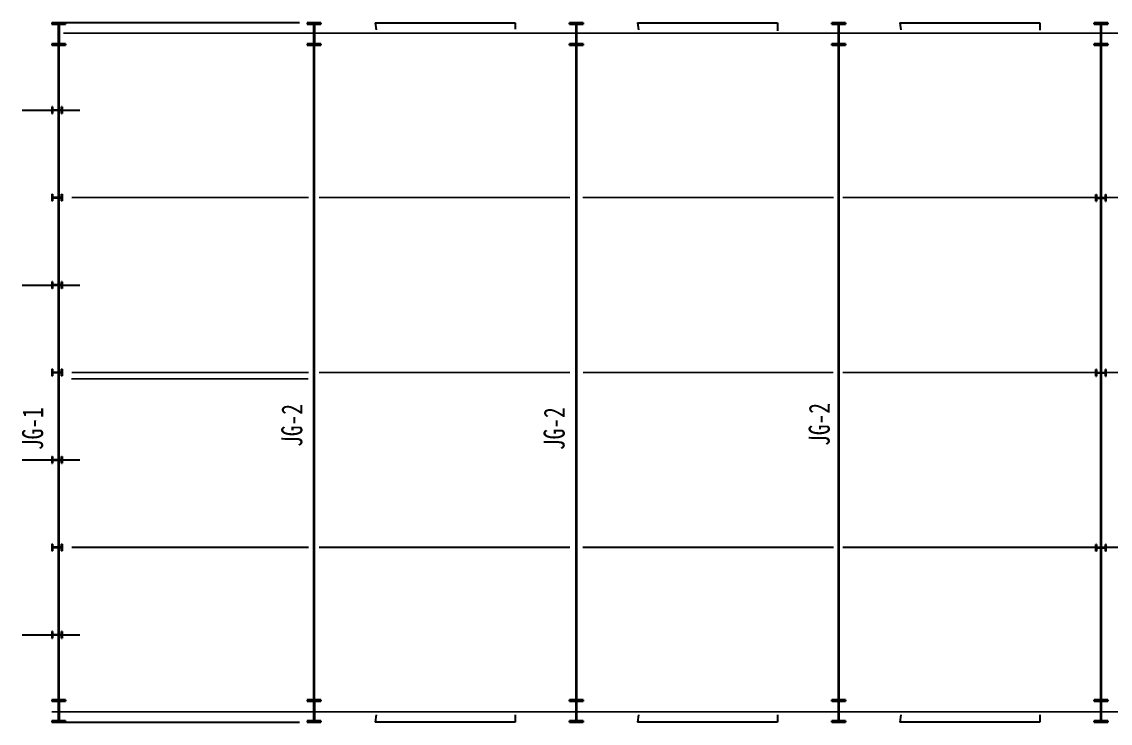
# Model space of a CAD drawing. Header units: inches. Extents: x 185496 to 352137, y 107182 to 179410.
# Drawn here: x 185496 to 216618, y 150395 to 170447 of the extents above; entities that cross this region are included whole.
import ezdxf

# ---------------------------------------------------------------- set-up
doc = ezdxf.new("R2010")
doc.units = ezdxf.units.IN
doc.header["$MEASUREMENT"] = 0
doc.linetypes.add('DHX', pattern=[18.4, 15, -1.5, 0.4, -1.5])
for name, color, linetype in [('CSX', 3, 'Continuous'), ('DHX', 1, 'DHX'), ('DIM', 2, 'Continuous'), ('ZSX', 4, 'Continuous'), ('钢结构', 6, 'Continuous')]:
    doc.layers.add(name, color=color, linetype=linetype)
doc.styles.add('STYLE1', font='', dxfattribs={"width": 0.75})
doc.styles.get('STYLE1').set_extended_font_data('SimSun')

# ---------------------------------------------------------------- blocks, each defined once
blk = doc.blocks.new('生产区')
at = {"layer": 'CSX', "ltscale": 100, "const_width": 0.5, "elevation": 0}
for points in [[(120330.71, 1573.43), (120330.71, 1448.76)], [(120379.38, 1573.43), (120379.38, 1448.76)], [(120429.38, 1573.43), (120429.38, 1448.76)], [(120479.38, 1573.43), (120479.38, 1448.76)], [(120529.38, 1573.43), (120529.38, 1448.76)]]:
    blk.add_lwpolyline(points, dxfattribs=at)
at = {"layer": 'DHX'}
for p, q in [((120323.76, 1561.09, -1257.6), (120334.7, 1561.09, -1257.6)), ((120323.76, 1527.76, -1257.6), (120334.7, 1527.76, -1257.6)), ((120323.76, 1494.43, -1257.6), (120334.7, 1494.43, -1257.6)), ((120323.76, 1461.09, -1257.6), (120334.7, 1461.09, -1257.6))]:
    blk.add_line(p, q, dxfattribs=at)
at = {"layer": 'DIM', "elevation": 0}
for points in [[(120391.05, 1577.76), (120391.21, 1576.37)], [(120391.05, 1577.76), (120417.71, 1577.76)], [(120417.71, 1577.76), (120417.71, 1576.5)], [(120441.05, 1577.76), (120441.21, 1576.37)], [(120441.05, 1577.76), (120467.71, 1577.76)], [(120467.71, 1577.76), (120467.71, 1576.22)], [(120491.05, 1577.76), (120491.21, 1576.37)], [(120491.05, 1577.76), (120517.71, 1577.76)], [(120517.71, 1577.76), (120517.71, 1576.34)], [(120391.22, 1445.85), (120391.05, 1444.43)], [(120417.71, 1444.43), (120391.05, 1444.43)], [(120417.71, 1445.82), (120417.71, 1444.43)], [(120441.22, 1445.85), (120441.05, 1444.43)], [(120467.71, 1444.43), (120441.05, 1444.43)], [(120467.71, 1445.82), (120467.71, 1444.43)], [(120491.22, 1445.85), (120491.05, 1444.43)], [(120517.71, 1444.43), (120491.05, 1444.43)], [(120517.71, 1445.82), (120517.71, 1444.43)]]:
    blk.add_lwpolyline(points, dxfattribs=at)
at = {"layer": 'ZSX', "const_width": 0.35}
for points, elevation in [([(120329.38, 1577.76), (120329.38, 1577.43)], -1257.6), ([(120329.38, 1577.76), (120332.05, 1577.76)], -1257.6), ([(120329.38, 1577.43), (120332.05, 1577.43)], -1257.6), ([(120330.61, 1577.43), (120330.61, 1573.76)], -1257.6), ([(120330.81, 1577.43), (120330.81, 1573.76)], -1257.6), ([(120332.05, 1577.76), (120332.05, 1577.43)], -1257.6), ([(120378.05, 1577.76), (120378.05, 1577.43)], 0), ([(120378.05, 1577.76), (120380.71, 1577.76)], 0), ([(120378.05, 1577.43), (120380.71, 1577.43)], 0), ([(120379.28, 1577.43), (120379.28, 1573.76)], 0), ([(120379.48, 1577.43), (120379.48, 1573.76)], 0), ([(120380.71, 1577.76), (120380.71, 1577.43)], 0), ([(120428.05, 1577.76), (120428.05, 1577.43)], 0), ([(120428.05, 1577.76), (120430.71, 1577.76)], 0), ([(120428.05, 1577.43), (120430.71, 1577.43)], 0), ([(120429.28, 1577.43), (120429.28, 1573.76)], 0), ([(120429.48, 1577.43), (120429.48, 1573.76)], 0), ([(120430.71, 1577.76), (120430.71, 1577.43)], 0), ([(120478.05, 1577.76), (120478.05, 1577.43)], 0), ([(120478.05, 1577.76), (120480.71, 1577.76)], 0), ([(120478.05, 1577.76), (120478.05, 1577.43)], 0), ([(120478.05, 1577.43), (120480.71, 1577.43)], 0), ([(120479.28, 1577.43), (120479.28, 1573.76)], 0), ([(120479.48, 1577.43), (120479.48, 1573.76)], 0), ([(120480.71, 1577.76), (120480.71, 1577.43)], 0), ([(120528.05, 1577.76), (120528.05, 1577.43)], 0), ([(120528.05, 1577.76), (120530.71, 1577.76)], 0), ([(120528.05, 1577.43), (120530.71, 1577.43)], 0), ([(120529.28, 1577.43), (120529.28, 1573.76)], 0), ([(120529.48, 1577.43), (120529.48, 1573.76)], 0), ([(120530.71, 1577.76), (120530.71, 1577.43)], 0), ([(120329.38, 1573.76), (120329.38, 1573.43)], -1257.6), ([(120329.38, 1573.76), (120332.05, 1573.76)], -1257.6), ([(120329.38, 1573.43), (120332.05, 1573.43)], -1257.6), ([(120332.05, 1573.76), (120332.05, 1573.43)], -1257.6), ([(120378.05, 1573.76), (120378.05, 1573.43)], 0), ([(120378.05, 1573.76), (120380.71, 1573.76)], 0), ([(120378.05, 1573.43), (120380.71, 1573.43)], 0), ([(120380.71, 1573.76), (120380.71, 1573.43)], 0), ([(120428.05, 1573.76), (120428.05, 1573.43)], 0), ([(120428.05, 1573.76), (120430.71, 1573.76)], 0), ([(120428.05, 1573.43), (120430.71, 1573.43)], 0), ([(120430.71, 1573.76), (120430.71, 1573.43)], 0), ([(120478.05, 1573.76), (120478.05, 1573.43)], 0), ([(120478.05, 1573.76), (120480.71, 1573.76)], 0), ([(120478.05, 1573.76), (120478.05, 1573.43)], 0), ([(120478.05, 1573.43), (120480.71, 1573.43)], 0), ([(120480.71, 1573.76), (120480.71, 1573.43)], 0), ([(120528.05, 1573.76), (120528.05, 1573.43)], 0), ([(120528.05, 1573.76), (120530.71, 1573.76)], 0), ([(120528.05, 1573.43), (120530.71, 1573.43)], 0), ([(120530.71, 1573.76), (120530.71, 1573.43)], 0), ([(120528.38, 1545.03), (120528.55, 1545.03)], 307.78), ([(120528.38, 1543.7), (120528.38, 1545.03)], 307.78), ([(120528.38, 1543.7), (120528.55, 1543.7)], 307.78), ([(120528.55, 1543.7), (120528.55, 1545.03)], 307.78), ([(120528.55, 1544.43), (120530.21, 1544.43)], 307.78), ([(120528.55, 1544.3), (120530.21, 1544.3)], 307.78), ([(120530.21, 1545.03), (120530.38, 1545.03)], 307.78), ([(120530.21, 1543.7), (120530.21, 1545.03)], 307.78), ([(120530.21, 1543.7), (120530.38, 1543.7)], 307.78), ([(120530.38, 1543.7), (120530.38, 1545.03)], 307.78), ([(120528.38, 1511.7), (120528.55, 1511.7)], 307.78), ([(120528.38, 1510.36), (120528.38, 1511.7)], 307.78), ([(120528.38, 1510.36), (120528.55, 1510.36)], 307.78), ([(120528.55, 1510.36), (120528.55, 1511.7)], 307.78), ([(120528.55, 1511.1), (120530.21, 1511.1)], 307.78), ([(120528.55, 1510.96), (120530.21, 1510.96)], 307.78), ([(120530.21, 1511.7), (120530.38, 1511.7)], 307.78), ([(120530.21, 1510.36), (120530.21, 1511.7)], 307.78), ([(120530.21, 1510.36), (120530.38, 1510.36)], 307.78), ([(120530.38, 1510.36), (120530.38, 1511.7)], 307.78), ([(120329.38, 1495.09), (120329.55, 1495.09)], 3050.93), ([(120329.38, 1493.76), (120329.38, 1495.09)], 3050.93), ([(120329.38, 1493.76), (120329.55, 1493.76)], 3050.93), ([(120329.55, 1493.76), (120329.55, 1495.09)], 3050.93), ([(120329.55, 1494.49), (120331.21, 1494.49)], 3050.93), ([(120329.55, 1494.36), (120331.21, 1494.36)], 3050.93), ([(120331.21, 1495.09), (120331.38, 1495.09)], 3050.93), ([(120331.21, 1493.76), (120331.21, 1495.09)], 3050.93), ([(120331.21, 1493.76), (120331.38, 1493.76)], 3050.93), ([(120331.38, 1493.76), (120331.38, 1495.09)], 3050.93), ([(120528.38, 1478.36), (120528.55, 1478.36)], 307.78), ([(120528.38, 1477.03), (120528.38, 1478.36)], 307.78), ([(120528.38, 1478.36), (120528.55, 1478.36)], 535.73), ([(120528.38, 1477.03), (120528.38, 1478.36)], 535.73), ([(120528.55, 1477.03), (120528.55, 1478.36)], 307.78), ([(120528.55, 1477.03), (120528.55, 1478.36)], 535.73), ([(120528.55, 1477.76), (120530.21, 1477.76)], 307.78), ([(120528.55, 1477.76), (120530.21, 1477.76)], 535.73), ([(120528.55, 1477.63), (120530.21, 1477.63)], 307.78), ([(120528.55, 1477.63), (120530.21, 1477.63)], 535.73), ([(120530.21, 1478.36), (120530.38, 1478.36)], 307.78), ([(120530.21, 1477.03), (120530.21, 1478.36)], 307.78), ([(120530.21, 1478.36), (120530.38, 1478.36)], 535.73), ([(120530.21, 1477.03), (120530.21, 1478.36)], 535.73), ([(120530.38, 1477.03), (120530.38, 1478.36)], 307.78), ([(120530.38, 1477.03), (120530.38, 1478.36)], 535.73), ([(120528.38, 1477.03), (120528.55, 1477.03)], 307.78), ([(120528.38, 1477.03), (120528.55, 1477.03)], 535.73), ([(120530.21, 1477.03), (120530.38, 1477.03)], 307.78), ([(120530.21, 1477.03), (120530.38, 1477.03)], 535.73), ([(120329.38, 1448.43), (120329.38, 1448.76)], -1257.6), ([(120329.38, 1448.76), (120332.05, 1448.76)], -1257.6), ([(120329.38, 1448.43), (120332.05, 1448.43)], -1257.6), ([(120330.61, 1444.76), (120330.61, 1448.43)], -1257.6), ([(120330.81, 1444.76), (120330.81, 1448.43)], -1257.6), ([(120332.05, 1448.43), (120332.05, 1448.76)], -1257.6), ([(120378.05, 1448.43), (120378.05, 1448.76)], 0), ([(120378.05, 1448.76), (120380.71, 1448.76)], 0), ([(120378.05, 1448.43), (120380.71, 1448.43)], 0), ([(120379.28, 1444.76), (120379.28, 1448.43)], 0), ([(120379.48, 1444.76), (120379.48, 1448.43)], 0), ([(120380.71, 1448.43), (120380.71, 1448.76)], 0), ([(120428.05, 1448.43), (120428.05, 1448.76)], 0), ([(120428.05, 1448.76), (120430.71, 1448.76)], 0), ([(120428.05, 1448.43), (120430.71, 1448.43)], 0), ([(120429.28, 1444.76), (120429.28, 1448.43)], 0), ([(120429.48, 1444.76), (120429.48, 1448.43)], 0), ([(120430.71, 1448.43), (120430.71, 1448.76)], 0), ([(120478.05, 1448.43), (120478.05, 1448.76)], 0), ([(120478.05, 1448.76), (120480.71, 1448.76)], 0), ([(120478.05, 1448.43), (120478.05, 1448.76)], 0), ([(120478.05, 1448.43), (120480.71, 1448.43)], 0), ([(120479.28, 1444.76), (120479.28, 1448.43)], 0), ([(120479.48, 1444.76), (120479.48, 1448.43)], 0), ([(120480.71, 1448.43), (120480.71, 1448.76)], 0), ([(120528.05, 1448.43), (120528.05, 1448.76)], 0), ([(120528.05, 1448.76), (120530.71, 1448.76)], 0), ([(120528.05, 1448.43), (120530.71, 1448.43)], 0), ([(120529.28, 1444.76), (120529.28, 1448.43)], 0), ([(120529.48, 1444.76), (120529.48, 1448.43)], 0), ([(120530.71, 1448.43), (120530.71, 1448.76)], 0), ([(120329.38, 1444.43), (120329.38, 1444.76)], -1257.6), ([(120329.38, 1444.76), (120332.05, 1444.76)], -1257.6), ([(120329.38, 1444.43), (120332.05, 1444.43)], -1257.6), ([(120332.05, 1444.43), (120332.05, 1444.76)], -1257.6), ([(120378.05, 1444.43), (120378.05, 1444.76)], 0), ([(120378.05, 1444.76), (120380.71, 1444.76)], 0), ([(120378.05, 1444.43), (120380.71, 1444.43)], 0), ([(120380.71, 1444.43), (120380.71, 1444.76)], 0), ([(120428.05, 1444.43), (120428.05, 1444.76)], 0), ([(120428.05, 1444.76), (120430.71, 1444.76)], 0), ([(120428.05, 1444.43), (120430.71, 1444.43)], 0), ([(120430.71, 1444.43), (120430.71, 1444.76)], 0), ([(120478.05, 1444.43), (120478.05, 1444.76)], 0), ([(120478.05, 1444.76), (120480.71, 1444.76)], 0), ([(120478.05, 1444.43), (120478.05, 1444.76)], 0), ([(120478.05, 1444.43), (120480.71, 1444.43)], 0), ([(120480.71, 1444.43), (120480.71, 1444.76)], 0), ([(120528.05, 1444.43), (120528.05, 1444.76)], 0), ([(120528.05, 1444.76), (120530.71, 1444.76)], 0), ([(120528.05, 1444.43), (120530.71, 1444.43)], 0), ([(120530.71, 1444.43), (120530.71, 1444.76)], 0)]:
    blk.add_lwpolyline(points, dxfattribs=dict(at, elevation=elevation))
at = {"layer": 'ZSX', "color": 0, "const_width": 0.35}
for points, elevation in [([(120331.56, 1575.76), (120727.04, 1575.76)], 0), ([(120333.16, 1544.43), (120378.32, 1544.43)], -1257.6), ([(120380.34, 1544.43), (120428.19, 1544.43)], -1257.6), ([(120478.42, 1544.43), (120430.57, 1544.43)], -1257.6), ([(120480.15, 1544.43), (120528.32, 1544.43)], -1257.6), ([(120530.34, 1544.43), (120578.19, 1544.43)], -1257.6), ([(120333.15, 1511.1), (120378.32, 1511.1)], -1257.6), ([(120380.34, 1511.1), (120428.19, 1511.1)], -1257.6), ([(120430.66, 1511.1), (120478.36, 1511.1)], -1257.6), ([(120480.15, 1511.1), (120528.32, 1511.1)], -1257.6), ([(120530.34, 1511.1), (120578.19, 1511.1)], -1257.6), ([(120333.15, 1477.76), (120378.32, 1477.76)], -1257.6), ([(120380.34, 1477.76), (120428.19, 1477.76)], -1257.6), ([(120478.42, 1477.76), (120430.57, 1477.76)], -1257.6), ([(120480.15, 1477.76), (120528.32, 1477.76)], -1257.6), ([(120530.34, 1477.76), (120578.19, 1477.76)], -1257.6), ([(120329.38, 1446.43), (120728.33, 1446.43)], 0)]:
    blk.add_lwpolyline(points, dxfattribs=dict(at, elevation=elevation))
at = {"layer": 'ZSX', "const_width": 0.35}
for points in [[(120329.38, 1561.76), (120329.55, 1561.76)], [(120329.38, 1560.43), (120329.38, 1561.76)], [(120329.38, 1560.43), (120329.55, 1560.43)], [(120329.55, 1560.43), (120329.55, 1561.76)], [(120329.55, 1561.16), (120331.21, 1561.16)], [(120329.55, 1561.03), (120331.21, 1561.03)], [(120331.21, 1561.76), (120331.38, 1561.76)], [(120331.21, 1560.43), (120331.21, 1561.76)], [(120331.21, 1560.43), (120331.38, 1560.43)], [(120331.38, 1560.43), (120331.38, 1561.76)], [(120329.38, 1545.09), (120329.55, 1545.09)], [(120329.38, 1543.76), (120329.38, 1545.09)], [(120329.38, 1543.76), (120329.55, 1543.76)], [(120329.55, 1543.76), (120329.55, 1545.09)], [(120329.55, 1544.49), (120331.21, 1544.49)], [(120329.55, 1544.36), (120331.21, 1544.36)], [(120331.21, 1545.09), (120331.38, 1545.09)], [(120331.21, 1543.76), (120331.21, 1545.09)], [(120331.21, 1543.76), (120331.38, 1543.76)], [(120331.38, 1543.76), (120331.38, 1545.09)], [(120329.38, 1528.43), (120329.55, 1528.43)], [(120329.38, 1527.09), (120329.38, 1528.43)], [(120329.38, 1527.09), (120329.55, 1527.09)], [(120329.55, 1527.09), (120329.55, 1528.43)], [(120329.55, 1527.83), (120331.21, 1527.83)], [(120329.55, 1527.69), (120331.21, 1527.69)], [(120331.21, 1528.43), (120331.38, 1528.43)], [(120331.21, 1527.09), (120331.21, 1528.43)], [(120331.21, 1527.09), (120331.38, 1527.09)], [(120331.38, 1527.09), (120331.38, 1528.43)], [(120329.38, 1511.76), (120329.55, 1511.76)], [(120329.38, 1510.43), (120329.38, 1511.76)], [(120329.38, 1510.43), (120329.55, 1510.43)], [(120329.55, 1510.43), (120329.55, 1511.76)], [(120329.55, 1511.16), (120331.21, 1511.16)], [(120329.55, 1511.03), (120331.21, 1511.03)], [(120331.21, 1511.76), (120331.38, 1511.76)], [(120331.21, 1510.43), (120331.21, 1511.76)], [(120331.21, 1510.43), (120331.38, 1510.43)], [(120331.38, 1510.43), (120331.38, 1511.76)], [(120329.38, 1478.43), (120329.55, 1478.43)], [(120329.38, 1477.09), (120329.38, 1478.43)], [(120329.55, 1477.09), (120329.55, 1478.43)], [(120329.55, 1477.83), (120331.21, 1477.83)], [(120329.55, 1477.69), (120331.21, 1477.69)], [(120331.21, 1478.43), (120331.38, 1478.43)], [(120331.21, 1477.09), (120331.21, 1478.43)], [(120331.38, 1477.09), (120331.38, 1478.43)], [(120329.38, 1477.09), (120329.55, 1477.09)], [(120331.21, 1477.09), (120331.38, 1477.09)], [(120329.38, 1461.76), (120329.55, 1461.76)], [(120329.38, 1460.43), (120329.38, 1461.76)], [(120329.55, 1460.43), (120329.55, 1461.76)], [(120329.55, 1461.16), (120331.21, 1461.16)], [(120329.55, 1461.03), (120331.21, 1461.03)], [(120331.21, 1461.76), (120331.38, 1461.76)], [(120331.21, 1460.43), (120331.21, 1461.76)], [(120331.38, 1460.43), (120331.38, 1461.76)], [(120329.38, 1460.43), (120329.55, 1460.43)], [(120331.21, 1460.43), (120331.38, 1460.43)]]:
    blk.add_lwpolyline(points, dxfattribs=at)
at = {"layer": '钢结构', "const_width": 0.35, "elevation": -1485.55}
for points in [[(120331.58, 1577.76), (120376.61, 1577.76)], [(120333.09, 1509.88), (120378.29, 1509.88)], [(120331.58, 1444.43), (120376.61, 1444.43)]]:
    blk.add_lwpolyline(points, dxfattribs=at)
at = {"layer": 'ZSX', "style": 'STYLE1', "width": 0.75}
for s, p in [('JG-1', (120327.72, 1496.29)), ('JG-2', (120377.13, 1496.91, -0.63)), ('JG-2', (120427.13, 1496.29)), ('JG-2', (120477.66, 1497.1, 2.65))]:
    blk.add_text(s, height=4, rotation=89.7334, dxfattribs=at).set_placement(p)

msp = doc.modelspace()

# ---------------------------------------------------------------- block references
at = {"layer": 'DIM', "xscale": 150, "yscale": 150, "zscale": 150}
msp.add_blockref('生产区', (-17863053.45, -66243.05, 276290.76), dxfattribs=at)

doc.saveas('drawing.dxf')
